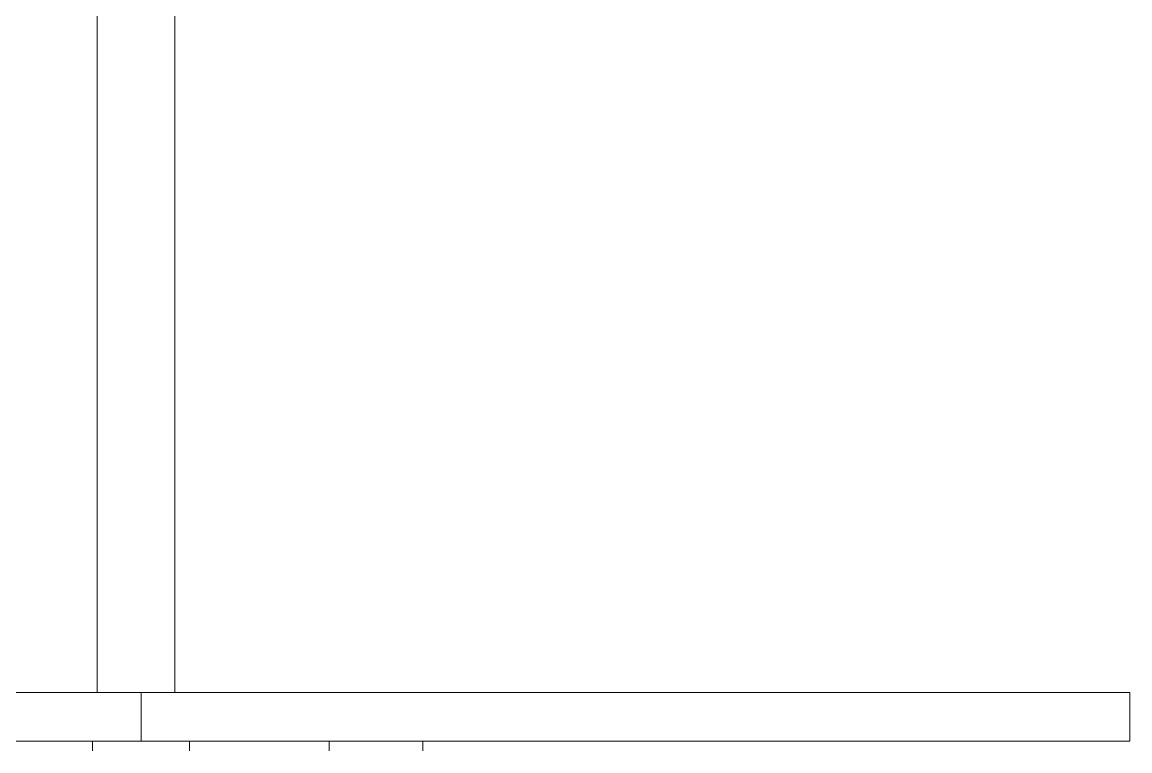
# Model space of a CAD drawing. Header units: inches. Extents: x 21408 to 98131, y -290 to 853.
# Drawn here: x 35338.4 to 35366.92, y 28.5 to 47.26 of the extents above; entities that cross this region are included whole.
import ezdxf

# ---------------------------------------------------------------- set-up
doc = ezdxf.new("R2010")
doc.units = ezdxf.units.IN
doc.header["$MEASUREMENT"] = 0
doc.layers.add('A-GLAZ-CWMG', color=51, linetype='Continuous', lineweight=9)
doc.layers.add('I-FURN', color=30, linetype='Continuous', lineweight=9)

# ---------------------------------------------------------------- blocks, each defined once
blk = doc.blocks.new('Falcon 7700 Series Pedestal Base - 36_ Square Top x 30_ - Wheelchair Height-460525-Building Section - East_West looking South')
at = {"layer": 'I-FURN'}
for p, q in [((-26223.344, 30), (-26197.888, 30)), ((-26197.888, 30), (-26172.432, 30)), ((-26197.888, 28.75), (-26197.888, 30)), ((-26172.432, 28.75), (-26172.432, 30)), ((-26197.888, 28.75), (-26223.344, 28.75)), ((-26199.138, 28.75), (-26199.138, 28.5)), ((-26172.432, 28.75), (-26197.888, 28.75)), ((-26196.638, 28.5), (-26196.638, 28.75)), ((-26190.638, 28.5), (-26190.638, 28.75))]:
    blk.add_line(p, q, dxfattribs=at)
blk = doc.blocks.new('Falcon 7700 Series Pedestal Base - 36_ Square Top x 30_ - Wheelchair Height-V173-Building Section - East_West looking South')
at = {"layer": 'I-FURN'}
blk.add_line((-26193.047, 28.5), (-26193.047, 28.75), dxfattribs=at)
blk = doc.blocks.new('Rectangular Mullion - Exterior 2_ x 4_5_-V195-Building Section - East_West looking South')
at = {"layer": 'A-GLAZ-CWMG'}
for p, q in [((-26199.015, 96), (-26199.015, 30)), ((-26197.015, 96), (-26197.015, 30))]:
    blk.add_line(p, q, dxfattribs=at)

msp = doc.modelspace()

# ---------------------------------------------------------------- block references
at = {"layer": 'A-GLAZ-CWMG'}
msp.add_blockref('Rectangular Mullion - Exterior 2_ x 4_5_-V195-Building Section - East_West looking South', (61539.353, 0), dxfattribs=at)
at = {"layer": 'I-FURN'}
for name in ['Falcon 7700 Series Pedestal Base - 36_ Square Top x 30_ - Wheelchair Height-V173-Building Section - East_West looking South', 'Falcon 7700 Series Pedestal Base - 36_ Square Top x 30_ - Wheelchair Height-460525-Building Section - East_West looking South']:
    msp.add_blockref(name, (61539.353, 0), dxfattribs=at)

doc.saveas('drawing.dxf')
